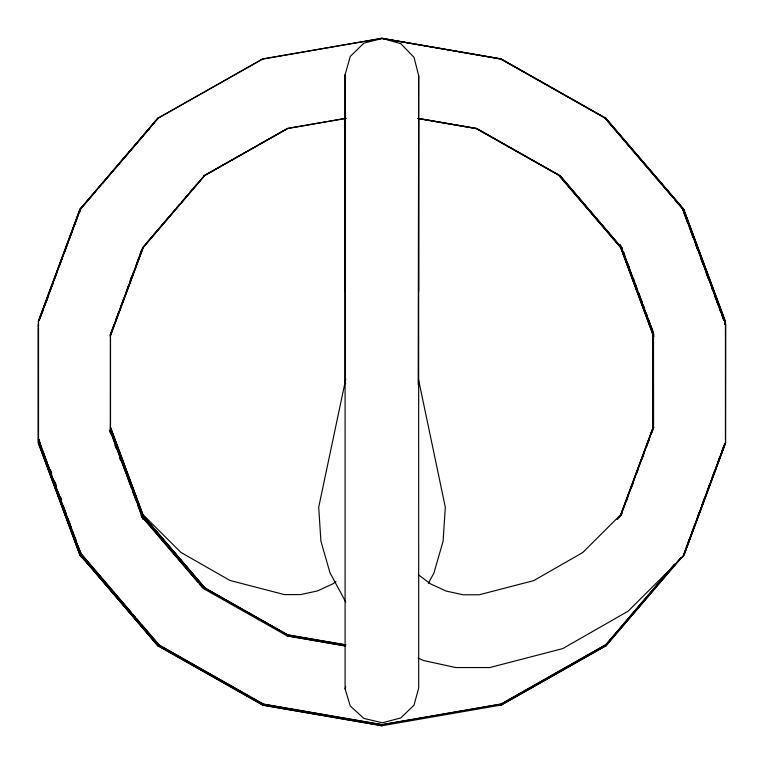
<?xml version="1.0" encoding="UTF-8"?>
<svg xmlns="http://www.w3.org/2000/svg" width="764" height="764" viewBox="0 0 764 764"><rect width="100%" height="100%" fill="white"/><g stroke="black" fill="none" stroke-linecap="round" stroke-linejoin="round"><path stroke-width="1.15" d="M418.634 118.277L418.682 687.992L414.002 705.22L400.718 717.95L382.392 722.792L363.922 718.418L350.275 706.031L345.099 688.927L345.099 74.738L350.275 56.412L363.922 43.128L382.392 38.448L400.718 43.634L414.002 57.281L418.682 75.741L418.204 384.607M345.089 290.778L345.099 74.738L345.681 77.049M345.137 382.458L345.137 117.933M418.682 291.409L418.682 75.741M345.739 379.154L318.693 507.229L320.918 541.198L330.038 572.904L345.72 601.917M345.099 688.927L345.72 686.635M38.381 321.081L79.886 209.355M38.677 320.708L80.039 209.221M38.954 320.412L80.296 209.088M39.575 319.132L80.487 208.983L158.205 118.181M39.795 318.96L41.036 315.627M44.331 306.736L46.805 300.061M49.689 292.287L51.751 286.729M54.215 280.054L57.099 272.271M59.573 265.605L62.457 257.821M64.109 253.381L67.815 243.372M69.467 238.922L72.351 231.139M74.824 224.473L77.708 216.69M79.351 212.249L80.688 208.897M42.096 313.25L43.338 309.917M46.633 301.026L48.686 295.477M51.981 286.586L53.222 283.253M79.571 212.153L80.803 208.82L93.208 194.314M130.081 280.569L131.312 277.227M140.089 253.829L141.321 250.496M110.217 334.918L113.922 324.91M115.574 320.46L118.458 312.677M120.932 306.011L123.816 298.227M126.289 291.552L128.352 285.994M130.825 279.318L133.71 271.535M136.183 264.86L139.067 257.076M110.331 334.804L142.152 249.198M110.236 335.692L142.83 247.889M110.427 335.52L143.069 247.746M110.255 336.322L143.25 247.498M620.635 515.662L653.497 426.981M620.807 515.547L653.697 426.799M621.199 515.347L622.431 512.014M626.547 500.897L627.779 497.565M631.074 488.683L633.136 483.125M636.431 474.234L638.494 468.685M641.789 459.794L643.842 454.236M646.315 447.57L649.199 439.797M651.673 433.131L653.726 427.573M686.282 547.177L689.166 539.394M691.64 532.718L694.533 524.925M697.007 518.259L699.07 512.692M701.543 506.016L704.427 498.233M706.901 491.558L709.785 483.774M712.258 477.099L714.321 471.531M717.625 462.631L719.678 457.073M722.152 450.397L724.215 444.839M683.599 554.874L686.903 545.964M688.144 542.621L691.439 533.721M693.502 528.153L696.806 519.253M698.038 515.91L706.71 492.532M707.941 489.199L724.864 443.559M684.2 553.652L725.074 443.387M683.961 554.654L725.265 443.206M684.114 554.53L725.447 443.024L725.447 324.433M725.743 442.652L683.866 555.629L628.142 611.171L562.743 648.598L489.772 667.555L455.707 667.545L423.514 660.507L418.166 658.052M428.346 583.343L433.952 572.962L443.091 541.237L445.317 507.22L418.634 380.052M79.752 209.489L157.613 118.401M79.704 209.594L157.986 118.2M94.201 193.349L95.748 191.535M98.632 187.973L100.39 186.101M102.596 183.427L105.04 180.657M107.151 177.993L109.682 175.223M111.028 173.457L149.945 128.104M152.867 124.494L154.595 122.67M156.744 119.958L158.463 118.133M146.688 242.847L175.338 209.317M176.78 207.541L179.884 203.921M181.431 202.107L183.857 199.347M185.308 197.57L187.734 194.82M189.95 192.136L192.28 189.415M194.6 186.693L196.252 184.85M142.152 248.271L170.974 214.703M172.339 212.946L175.615 209.269M176.981 207.512L179.483 204.742M181.622 202.078L204.227 175.787M142.467 248.109L204.58 175.634M142.916 247.87L204.895 175.367M617.255 519.52L620.339 515.92L653.325 427.162L653.325 332.779M619.451 517.247L620.989 515.442M674.316 564.558L605.909 644.615L501.146 704.007L382.067 724.625L263.341 704.064L159.189 645.026L141.435 624.245M674.994 563.803L605.842 644.74L501.108 704.112L382.029 724.73L263.227 704.16L158.988 645.064L81.729 554.654L79.752 550.968L38.439 439.51M608.736 642.161L611.066 639.439M613.387 636.718L614.944 634.903M620.368 628.552L652.16 591.346M653.717 589.531L656.037 586.809M658.367 584.088L660.688 581.366M663.018 578.644L664.565 576.83M672.32 567.757L680.848 557.768M605.947 645.742L681.096 557.663M606.091 645.695L684.257 554.397M335.883 581.652L333.133 583.725L317.471 590.916L300.634 594.602L284.399 594.602L229.926 580.449L180.877 552.382L142.858 514.487L110.513 427.238L110.513 334.059M262.768 58.838L157.508 118.496L262.95 58.904M203.892 175.815L287.235 128.562L345.949 118.382M203.988 175.787L287.77 128.381L345.977 118.305M204.38 175.749L287.694 128.533M501.003 705.115L606.435 645.456M501.165 705.143L606.339 645.551M377.913 39.222L380.185 38.486M262.434 59.009L382 38.286M262.415 59.086L381.713 38.429L500.659 59.029L605.193 118.162M381.799 725.752L501.432 704.991M381.809 38.238L501.289 58.943M381.733 38.353L500.859 58.914M418.223 118.401L476.698 128.438M417.86 118.449L476.526 128.572L560.041 175.806L622.077 248.405L620.215 244.719L653.774 335.062M417.956 118.525L476.268 128.629M287.541 634.788L345.911 644.921M345.7 644.892L287.264 634.894L203.94 587.659L141.98 515.146L110.197 429.397M345.471 645.905L286.958 635.772L203.176 588.433M286.853 635.868L345.404 646.01M262.434 705.086L382.029 725.666M262.501 705.124L381.914 725.79M501.012 58.838L606.177 118.41M500.831 58.895L605.537 118.172M477.729 129.02L560.184 175.768L622.268 248.424M476.077 128.524L559.687 175.806M287.751 634.855L204.456 587.688L142.457 515.299L110.322 428.594M287.455 634.808L204.131 587.659L142.228 515.213L110.474 429.549M262.921 705.038L158.234 645.8L80.497 555.017L39.289 443.817L38.677 439.185M157.499 645.599L262.74 705.124M418.538 574.872L430.495 583.877L446.186 591.078L463.06 594.774L479.229 594.774L533.654 580.64L582.741 552.544L620.731 514.678L653.029 427.534L653.029 333.257M89.378 565.073L80.096 555.82L38.257 442.948L38.257 324.337M605.804 118.2L683.895 209.365M605.651 118.172L683.446 209.069L724.683 320.326L724.683 323.879M605.365 118.162L683.045 208.878M605.136 118.143L682.758 208.753L683.885 211.676M605.002 118.181L673.046 197.809M674.593 199.624L682.319 208.667M559.821 175.787L621.829 248.338M559.649 175.777L621.6 248.262M559.219 175.644L621.39 248.176L653.535 334.899M559.009 175.548L620.846 247.861L653.745 336.609M204.857 587.86L143.212 515.71L110.35 427.057M142.868 515.48L204.742 587.783M171.155 549.784L172.702 551.589M175.787 555.208L177.334 557.013M180.304 560.537L181.851 562.342M184.172 565.054L185.719 566.869M188.813 570.488L190.351 572.293M192.547 574.929L194.868 577.651M197.188 580.363L198.735 582.178M147.509 522.318L149.056 524.133M151.377 526.854L152.924 528.659M156.018 532.288L157.565 534.093M159.714 536.739L161.261 538.553M164.365 542.173L165.912 543.987M201.696 585.74L203.243 587.554M171.929 551.188L174.259 553.91M176.579 556.631L178.136 558.446M181.24 562.075L182.787 563.889M143.766 518.412L146.067 521.105M148.359 523.789L149.897 525.584M152.962 529.175L154.5 530.97M157.565 534.561L159.093 536.347M162.159 539.938L163.697 541.733M170.592 549.813L172.129 551.598M175.195 555.189L176.723 556.985M179.798 560.575L181.326 562.371M141.989 516.55L203.377 588.385M140.948 515.614L197.79 582.139M199.328 583.935L202.403 587.535M82.006 554.702L131.408 612.508M132.946 614.313L135.266 617.025M136.804 618.83L139.898 622.44M86.131 560.022L87.679 561.826M89.999 564.548L92.32 567.26M94.631 569.973L96.952 572.685M98.499 574.499L100.819 577.212M116.882 596.149L115.335 594.335L117.637 597.066M148.751 633.308L150.298 635.113M153.392 638.733L154.939 640.547M157.26 643.259L158.807 645.064M102.93 579.866L104.477 581.681M106.798 584.393L109.118 587.115M111.439 589.827L112.996 591.642M119.776 599.73L121.323 601.545M123.644 604.257L125.965 606.979M128.295 609.701L129.842 611.506M82.416 556.144L83.973 557.959M87.067 561.588L88.614 563.402M95.424 571.462L96.971 573.277M99.301 575.999L100.848 577.813M136.651 619.604L138.198 621.418M140.547 624.121L142.849 626.862M145.036 629.517L146.583 631.331M148.913 634.053L151.234 636.775M148.875 634.091L150.412 635.887M153.488 639.478L155.025 641.273M158.415 645.79L80.974 555.161L38.381 439.653M157.909 645.761L80.287 554.922L39.04 443.655L38.907 440.121M79.742 554.597L157.756 645.723M141.722 516.569L143.202 519.339L110.341 430.676L110.398 336.141M682.51 208.687L684.372 212.373M80.287 551.665L81.49 554.588M683.751 209.24L725.198 320.784L725.198 323.153M683.579 209.116L724.883 320.498M683.207 208.916L725.743 323.965L725.599 442.843M682.987 208.83L724.224 319.992M682.815 208.801L725.189 323.086M682.577 208.725L685.461 216.498M686.282 218.714L689.978 228.703M691.21 232.027L723.699 319.677M683.971 213.108L687.667 223.078M689.309 227.519L693.005 237.489M695.469 244.146L697.522 249.685M700.817 258.557L702.87 264.096M706.156 272.968L708.209 278.507M711.494 287.379L712.726 290.702M714.779 296.241L716.011 299.574M716.842 301.79L718.074 305.113M719.306 308.436L720.538 311.769M722.181 316.201L723.413 319.524M623.51 251.767L624.751 255.119M628.056 264.048L629.297 267.39M633.432 278.554L634.674 281.897M635.505 284.132L636.746 287.474M638.809 293.061L640.051 296.403M640.881 298.638L642.123 301.981M643.364 305.333L644.606 308.685M646.258 313.144L647.5 316.487M648.741 319.839L649.983 323.182M650.804 325.416L652.876 330.993M623.252 251.709L637.711 290.721M638.542 292.956L653 331.968M621.161 246.657L653.554 334.049M621.008 247.975L653.726 335.845M620.693 247.727L653.573 336.437M110.369 427.811L143.049 515.595M110.56 428.757L142.667 515.385M114.027 440.274L115.269 443.617M111.009 433.131L116.061 446.663M116.348 447.542L120.874 459.747M121.696 461.962L125.984 473.422M127.034 476.373L131.351 487.919M132.382 490.794L135.897 500.181M137.721 505.205L141.273 514.678M109.443 430.619L110.684 433.971M114.829 445.154L116.08 448.506M119.394 457.455L120.636 460.816M50.519 469.755L51.761 473.107M55.075 482.046L56.326 485.398M60.461 496.581L61.712 499.933M38.592 439.271L41.8 448.029M42.717 450.416L47.148 462.449M48.094 464.894L51.666 474.654M53.461 479.381L56.345 487.184M57.997 491.634L60.891 499.436M63.374 506.121L66.258 513.924M67.91 518.374L71.625 528.401M72.637 531.219L76.171 540.664M77.976 545.639L80.039 551.188M54.32 482.285L55.552 485.608M59.668 496.715L60.9 500.038M64.195 508.919L66.248 514.468M69.543 523.35L71.596 528.898M74.891 537.78L76.123 541.113M79.418 549.984L80.65 553.317M59.688 497.555L60.919 500.888M65.045 511.995L66.277 515.328M70.393 526.444L71.635 529.777M74.929 538.668L76.992 544.226M80.726 555.094L39.547 443.979L38.515 439.424L38.515 320.89M80.086 554.826L38.821 443.483L38.821 439.93M79.905 554.721L38.611 443.311L38.611 439.758M39.107 440.179L40.158 443.597M724.167 319.925L725.122 323.306M345.099 381.37L345.681 383.595M724.406 320.087L725.055 323.525M724.635 320.259L724.96 323.755M724.855 323.974L724.835 320.431L724.883 324.051M725.026 320.603L725.065 323.048M653.497 332.541L653.573 428.528M653.172 333.018L653.172 427.343M39.327 439.376L39.327 442.929M38.439 320.956L38.429 443.13"/></g></svg>
